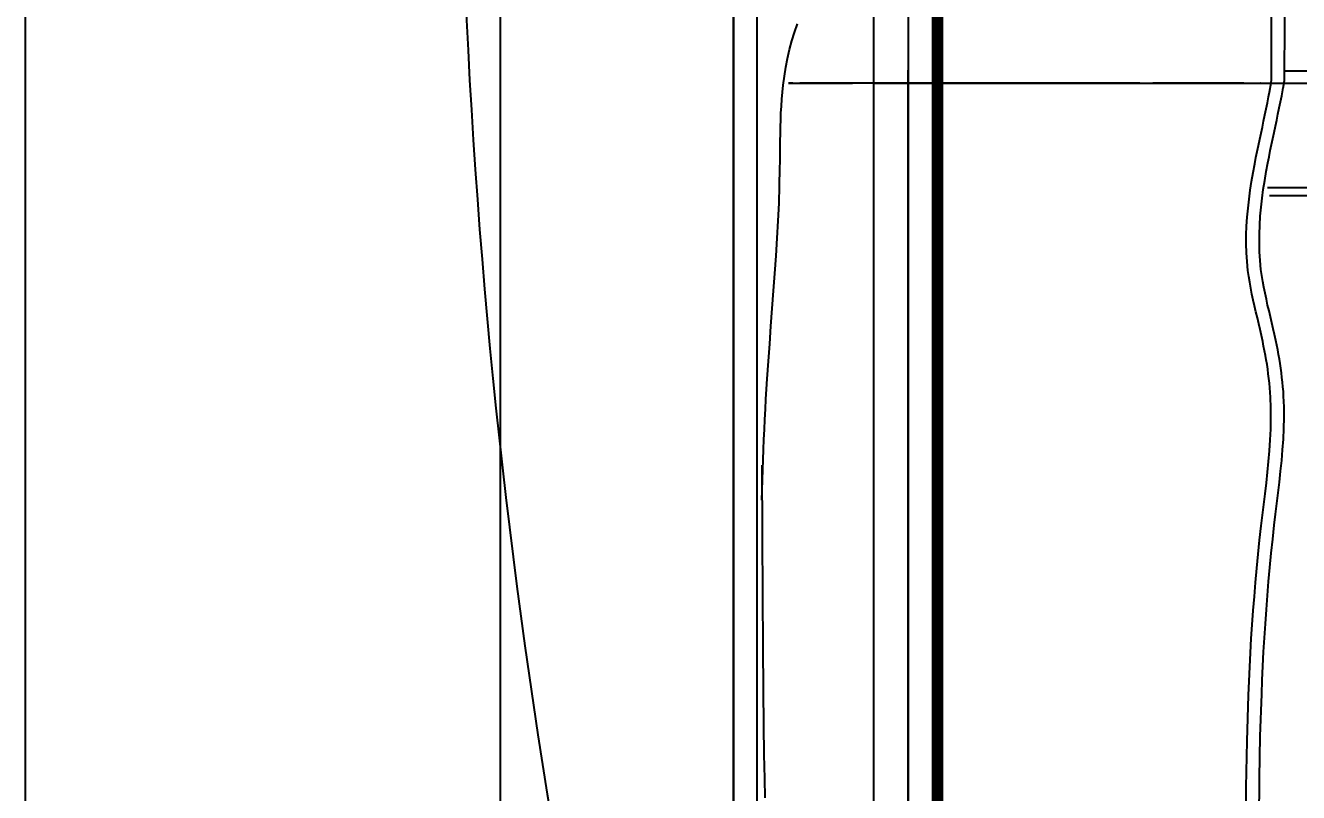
# Model space of a CAD drawing. Extents: x 11992 to 29481, y -6727 to 6811.
# Drawn here: x 11992 to 13085, y -1928 to -1270 of the extents above; entities that cross this region are included whole.
import ezdxf

# ---------------------------------------------------------------- set-up
doc = ezdxf.new("R2010")
doc.units = 0
doc.header["$MEASUREMENT"] = 0
doc.linetypes.add('DOTE', pattern=[2.42, 2, -0.2, 0.02, -0.2])
doc.layers.get('0').update_dxf_attribs({"color": 8, "linetype": 'CONTINUOUS'})
for name, color, linetype in [('FF-FINISH【完成面】', 8, 'CONTINUOUS'), ('WALL', 8, 'CONTINUOUS'), ('zoylight 4标注', 9, 'CONTINUOUS'), ('zoylight 5回路', 4, 'CONTINUOUS')]:
    doc.layers.add(name, color=color, linetype=linetype)
doc.layers.add('zoylight 1灯带', color=1, linetype='CONTINUOUS', lineweight=30)
doc.styles.add('XZC', font='SIMPLEX.SHX', dxfattribs={"width": 0.7, "bigfont": 'hztxt.shx'})
doc.linetypes.add('LED_LINE', pattern='A,12.7,-5.08,["LED",XZC,S=2.54,R=0,X=-2.54,Y=-1.27],-6.35', length=24.13)

msp = doc.modelspace()

# ---------------------------------------------------------------- linework, layer by layer
for p, q in [((12599.6, -4169.4, 559.6), (12599.6, 430.6, 559.6)), ((12599.6, -4169.4, 379.6), (12599.6, 430.6, 379.6)), ((12599.6, -669.4, -2440.4), (12599.6, -3969.4, -2440.4)), ((12749.6, -1180.1, -2024.9), (12749.6, -1821.6, -2024.7)), ((13061.4, -1275.5, -2140.4), (13061.4, -1259.6, -2140.4)), ((13072.8, -1273.7, -2140.4), (13072.8, -1258.2, -2140.4)), ((12649.7, -1283.3, -2140.4), (12652, -1275.9, -2140.4)), ((12652, -1275.9, -2140.4), (12654.5, -1268.7, -2140.4)), ((13061.4, -1288.2, -2140.4), (13061.4, -1275.5, -2140.4)), ((13072.8, -1286.2, -2140.4), (13072.8, -1273.7, -2140.4)), ((12647.7, -1290.7, -2140.4), (12649.7, -1283.3, -2140.4)), ((13061.4, -1298.2, -2140.4), (13061.4, -1288.2, -2140.4)), ((13072.7, -1296, -2140.4), (13072.8, -1286.2, -2140.4)), ((12644.4, -1305.9, -2140.4), (12645.9, -1298.3, -2140.4)), ((12645.9, -1298.3, -2140.4), (12647.7, -1290.7, -2140.4)), ((13061.4, -1305.7, -2140.4), (13061.4, -1298.2, -2140.4)), ((13072.7, -1303.5, -2140.4), (13072.7, -1296, -2140.4)), ((12643.2, -1313.6, -2140.4), (12644.4, -1305.9, -2140.4)), ((12749.6, -1341.7, -2454.7), (12749.6, -1308.3, -2319.7)), ((12749.6, -3145.1, -2454.7), (12749.6, -1309.2, -2296.9)), ((13061.3, -1311.2, -2140.4), (13061.4, -1305.7, -2140.4)), ((13061.3, -1314.9, -2140.4), (13061.3, -1311.2, -2140.4)), ((15075.3, -1309.1, -2140.4), (13072.3, -1309.1, -2140.4)), ((13072.6, -1309.1, -2140.4), (13072.7, -1303.5, -2140.4)), ((13072.6, -1312.9, -2140.4), (13072.6, -1309.1, -2140.4)), ((12641.5, -1327.2, -2140.4), (12642.2, -1321.2, -2140.4)), ((12642.2, -1321.2, -2140.4), (12643.2, -1313.6, -2140.4)), ((12646.9, -1319.4, -2037), (12646.7, -1319.4, -2047.4)), ((12646.7, -1319.4, -2047.4), (12699.9, -1319.4, -2412)), ((12650.5, -1319.4, -1725.6), (12646.9, -1319.4, -2037)), ((12650.5, -1319.4, -1725.6), (12701.8, -1319.4, -1622)), ((12736.2, -1319.4, -1983.3), (12656.6, -1319.4, -1972.2)), ((12938.7, -1319.4, -1829.2), (12706.6, -1319.4, -1615.7)), ((12904.8, -1319.4, -2046.7), (12709.8, -1319.4, -2431.5)), ((12767.8, -1319.4, -2400.8), (12719.6, -1319.4, -2048.4)), ((12719.6, -1319.4, -2048.4), (12721, -1319.4, -2041.4)), ((12721, -1319.4, -2041.4), (12773.7, -1319.4, -1866.6)), ((12770.5, -1319.4, -2400.8), (12723.3, -1319.4, -2051.8)), ((12723.3, -1319.4, -2051.8), (12724.7, -1319.4, -2044.8)), ((12724.7, -1319.4, -2044.8), (12777.4, -1319.4, -1870)), ((12752.7, -1319.4, -2063.1), (12836.1, -1319.4, -2060.4)), ((12766.8, -1319.4, -1888.1), (12983.5, -1319.4, -2045)), ((12775.7, -1319.4, -2438.4), (12767.8, -1319.4, -2400.8)), ((12776.8, -1319.4, -2445.9), (12770.5, -1319.4, -2400.8)), ((12772, -1319.4, -1793.2), (12774.8, -1319.4, -1866.7)), ((12776.3, -1319.4, -1796.4), (12778.5, -1319.4, -1870.1)), ((12787.1, -1319.4, -1800.4), (12824.7, -1319.4, -1763.3)), ((12792.5, -1319.4, -1803.7), (12835.7, -1319.4, -1763.7)), ((12948.5, -1319.4, -1976.8), (12825.7, -1319.4, -1762.7)), ((12841.6, -1319.4, -1759.6), (12946.1, -1319.4, -1979.6)), ((12867.6, -1319.4, -2059.6), (12888, -1319.4, -2059.6)), ((12900.9, -1319.4, -2453.8), (12909.3, -1319.4, -2048.4)), ((12904.6, -1319.4, -2032.2), (12904.2, -1319.4, -1994.9)), ((12904.8, -1319.4, -2046.7), (12904.6, -1319.4, -2032.2)), ((12907, -1319.4, -2183.8), (15058.4, -1319.4, -2453.8)), ((12909.1, -1319.4, -2034.4), (12908.7, -1319.4, -1998.7)), ((12909.3, -1319.4, -2048.4), (12909.1, -1319.4, -2034.4)), ((12938.7, -1319.4, -1829.2), (13077.8, -1319.4, -2042.2)), ((12946.1, -1319.4, -1979.6), (13048.5, -1319.4, -2044.7)), ((12948.5, -1319.4, -1976.8), (13051.9, -1319.4, -2045.5)), ((12959.7, -1319.4, -2070.9), (12959.6, -1319.4, -2183.8)), ((12959.6, -1319.4, -2183.8), (14940.4, -1319.4, -2183.8)), ((12965.5, -1319.4, -2046.1), (12959.7, -1319.4, -2070.9)), ((13037.8, -1319.4, -2488.7), (12962, -1319.4, -2466.7)), ((12975.4, -1319.4, -2454), (12962.7, -1319.4, -2464.5)), ((12967.3, -1319.4, -2043.4), (12965.5, -1319.4, -2046.1)), ((12973.8, -1319.4, -2035.9), (12967.3, -1319.4, -2043.4)), ((12975.4, -1319.4, -2454), (13051.2, -1319.4, -2476)), ((12983.5, -1319.4, -2045), (12984.8, -1319.4, -2046.3)), ((12984.8, -1319.4, -2046.3), (13079.4, -1319.4, -2076.1)), ((13037.8, -1319.4, -2488.7), (13050.5, -1319.4, -2478.2)), ((13048.5, -1319.4, -2044.7), (13048.6, -1319.4, -2045.7)), ((13048.6, -1319.4, -2045.7), (13081.3, -1319.4, -2070.7)), ((13051.7, -1319.4, -2046.1), (13080.1, -1319.4, -2076.1)), ((13051.9, -1319.4, -2045.5), (13051.7, -1319.4, -2046.1)), ((13060.5, -1323.1, -2140.4), (13060.6, -1322.5, -2140.4)), ((13060.6, -1322.5, -2140.4), (13060.7, -1322, -2140.4)), ((13060.7, -1322, -2140.4), (13060.8, -1321.4, -2140.4)), ((13060.8, -1321.4, -2140.4), (13060.9, -1320.9, -2140.4)), ((13060.9, -1320.9, -2140.4), (13061, -1320.3, -2140.4)), ((13061, -1320.3, -2140.4), (13061.2, -1319.2, -2140.4)), ((13061.2, -1318.4, -2140.4), (13061.3, -1317.2, -2140.4)), ((13061.2, -1319, -2140.4), (13061.2, -1318.4, -2140.4)), ((13061.2, -1319.2, -2140.4), (13061.2, -1319, -2140.4)), ((13061.3, -1317.2, -2140.4), (13061.3, -1314.9, -2140.4)), ((13071.6, -1322.9, -2140.4), (13071.7, -1322.3, -2140.4)), ((13071.7, -1322.3, -2140.4), (13071.8, -1321.8, -2140.4)), ((13071.8, -1321.8, -2140.4), (13071.9, -1321.2, -2140.4)), ((13071.9, -1321.2, -2140.4), (13072, -1320.7, -2140.4)), ((13072, -1320.7, -2140.4), (13072.3, -1319, -2140.4)), ((13072.3, -1319, -2140.4), (13072.4, -1318.5, -2140.4)), ((13072.4, -1318.5, -2140.4), (13072.5, -1317.9, -2140.4)), ((13072.5, -1317, -2140.4), (13072.6, -1315.5, -2140.4)), ((13072.5, -1317.9, -2140.4), (13072.5, -1317, -2140.4)), ((13072.6, -1315.5, -2140.4), (13072.6, -1312.9, -2140.4)), ((13077.8, -1319.4, -2042.2), (13079.7, -1319.4, -2047.9)), ((13079.7, -1319.4, -2047.9), (13083.3, -1319.4, -2059.4)), ((12640.6, -1339.2, -2140.4), (12641, -1333.2, -2140.4)), ((12641, -1333.2, -2140.4), (12641.5, -1327.2, -2140.4)), ((13058, -1336.3, -2140.4), (13059, -1331.1, -2140.4)), ((13059, -1331.1, -2140.4), (13060, -1325.8, -2140.4)), ((13060, -1325.8, -2140.4), (13060.1, -1325.3, -2140.4)), ((13060.1, -1325.3, -2140.4), (13060.2, -1324.7, -2140.4)), ((13060.2, -1324.7, -2140.4), (13060.3, -1324.2, -2140.4)), ((13060.3, -1324.2, -2140.4), (13060.4, -1323.6, -2140.4)), ((13060.4, -1323.6, -2140.4), (13060.5, -1323.1, -2140.4)), ((13069.2, -1335.6, -2140.4), (13070.2, -1330.3, -2140.4)), ((13070.2, -1330.3, -2140.4), (13071.2, -1325.1, -2140.4)), ((13071.2, -1325.1, -2140.4), (13071.3, -1324.5, -2140.4)), ((13071.3, -1324.5, -2140.4), (13071.4, -1324, -2140.4)), ((13071.4, -1324, -2140.4), (13071.5, -1323.4, -2140.4)), ((13071.5, -1323.4, -2140.4), (13071.6, -1322.9, -2140.4)), ((12640.3, -1345.2, -2140.4), (12640.6, -1339.2, -2140.4)), ((13055.8, -1346.8, -2140.4), (13056.9, -1341.5, -2140.4)), ((13056.9, -1341.5, -2140.4), (13058, -1336.3, -2140.4)), ((13067, -1346, -2140.4), (13068.1, -1340.8, -2140.4)), ((13068.1, -1340.8, -2140.4), (13069.2, -1335.6, -2140.4)), ((12639.9, -1357, -2140.4), (12640.1, -1351.1, -2140.4)), ((12640.1, -1351.1, -2140.4), (12640.3, -1345.2, -2140.4)), ((12749.6, -1351.3, -2454.7), (12749.6, -2152.9, -1603.9)), ((13053.6, -1357.2, -2140.4), (13054.7, -1352, -2140.4)), ((13054.7, -1352, -2140.4), (13055.8, -1346.8, -2140.4)), ((13064.8, -1356.4, -2140.4), (13065.9, -1351.2, -2140.4)), ((13065.9, -1351.2, -2140.4), (13067, -1346, -2140.4)), ((12639.7, -1368.9, -2140.4), (12639.8, -1363, -2140.4)), ((12639.8, -1363, -2140.4), (12639.9, -1357, -2140.4)), ((13051.3, -1367.6, -2140.4), (13052.5, -1362.4, -2140.4)), ((13052.5, -1362.4, -2140.4), (13053.6, -1357.2, -2140.4)), ((13062.6, -1366.9, -2140.4), (13063.7, -1361.7, -2140.4)), ((13063.7, -1361.7, -2140.4), (13064.8, -1356.4, -2140.4)), ((12639.6, -1374.8, -2140.4), (12639.7, -1368.9, -2140.4)), ((12639.6, -1380.7, -2140.4), (12639.6, -1374.8, -2140.4)), ((13049.1, -1378.1, -2140.4), (13050.2, -1372.9, -2140.4)), ((13050.2, -1372.9, -2140.4), (13051.3, -1367.6, -2140.4)), ((13060.4, -1377.3, -2140.4), (13061.5, -1372.1, -2140.4)), ((13061.5, -1372.1, -2140.4), (13062.6, -1366.9, -2140.4)), ((12639.4, -1392.5, -2140.4), (12639.5, -1386.6, -2140.4)), ((12639.5, -1386.6, -2140.4), (12639.6, -1380.7, -2140.4)), ((13047, -1388.6, -2140.4), (13048.1, -1383.4, -2140.4)), ((13048.1, -1383.4, -2140.4), (13049.1, -1378.1, -2140.4)), ((13056.9, -1395.4, -2140.4), (13058.3, -1387.9, -2140.4)), ((13058.3, -1387.9, -2140.4), (13059.3, -1382.6, -2140.4)), ((13059.3, -1382.6, -2140.4), (13060.4, -1377.3, -2140.4)), ((12639.1, -1407.5, -2140.4), (12639.4, -1392.5, -2140.4)), ((13044.4, -1403.8, -2140.4), (13045.6, -1396.2, -2140.4)), ((13045.6, -1396.2, -2140.4), (13047, -1388.6, -2140.4)), ((13055.6, -1403, -2140.4), (13056.9, -1395.4, -2140.4)), ((12638.6, -1422.5, -2140.4), (12639.1, -1407.5, -2140.4)), ((13043.2, -1411.4, -2140.4), (13044.4, -1403.8, -2140.4)), ((13054.4, -1410.7, -2140.4), (13055.6, -1403, -2140.4)), ((13057.9, -1409.1, -2140.4), (14975.7, -1409.1, -2140.4)), ((13041.3, -1426.7, -2140.4), (13042.2, -1419.1, -2140.4)), ((13042.2, -1419.1, -2140.4), (13043.2, -1411.4, -2140.4)), ((13052.5, -1426, -2140.4), (13053.4, -1418.3, -2140.4)), ((13053.4, -1418.3, -2140.4), (13054.4, -1410.7, -2140.4)), ((14913.4, -1416.3, -2140.4), (13059.6, -1416.3, -2140.4)), ((12637.9, -1437.5, -2140.4), (12638.6, -1422.5, -2140.4)), ((12749.6, -1427.7, -2074.7), (12749.6, -3178.8, -2024.7)), ((12749.6, -1427.7, -2184.7), (12749.6, -1427.7, -2074.7)), ((13040.6, -1434.4, -2140.4), (13041.3, -1426.7, -2140.4)), ((13051.8, -1433.6, -2140.4), (13052.5, -1426, -2140.4)), ((12637.1, -1452.6, -2140.4), (12637.9, -1437.5, -2140.4)), ((12749.6, -1441.9, -2454.8), (12749.6, -1518.1, -2474.6)), ((13039.8, -1449.7, -2140.4), (13040.1, -1442.1, -2140.4)), ((13040.1, -1442.1, -2140.4), (13040.6, -1434.4, -2140.4)), ((13051, -1449, -2140.4), (13051.3, -1441.3, -2140.4)), ((13051.3, -1441.3, -2140.4), (13051.8, -1433.6, -2140.4)), ((12636.1, -1467.6, -2140.4), (12637.1, -1452.6, -2140.4)), ((13039.8, -1457.4, -2140.4), (13039.8, -1449.7, -2140.4)), ((13051, -1456.6, -2140.4), (13051, -1449, -2140.4)), ((13040, -1465, -2140.4), (13039.8, -1457.4, -2140.4)), ((13051.2, -1464.2, -2140.4), (13051, -1456.6, -2140.4)), ((13051.7, -1471.8, -2140.4), (13051.2, -1464.2, -2140.4)), ((12635.1, -1482.7, -2140.4), (12636.1, -1467.6, -2140.4)), ((13040.4, -1472.6, -2140.4), (13040, -1465, -2140.4)), ((13041.2, -1480.2, -2140.4), (13040.4, -1472.6, -2140.4)), ((13052.4, -1479.4, -2140.4), (13051.7, -1471.8, -2140.4)), ((12634, -1497.8, -2140.4), (12635.1, -1482.7, -2140.4)), ((13041.9, -1485.3, -2140.4), (13041.2, -1480.2, -2140.4)), ((13042.7, -1490.4, -2140.4), (13041.9, -1485.3, -2140.4)), ((13053.1, -1484.5, -2140.4), (13052.4, -1479.4, -2140.4)), ((13053.9, -1489.6, -2140.4), (13053.1, -1484.5, -2140.4)), ((13043.6, -1495.5, -2140.4), (13042.7, -1490.4, -2140.4)), ((13044.6, -1500.6, -2140.4), (13043.6, -1495.5, -2140.4)), ((13054.9, -1494.7, -2140.4), (13053.9, -1489.6, -2140.4)), ((13055.9, -1499.8, -2140.4), (13054.9, -1494.7, -2140.4)), ((12632.8, -1512.9, -2140.4), (12634, -1497.8, -2140.4)), ((12749.6, -1504.3, -2454.8), (12749.6, -1518.2, -2472.2)), ((13045.7, -1505.7, -2140.4), (13044.6, -1500.6, -2140.4)), ((13046.9, -1510.7, -2140.4), (13045.7, -1505.7, -2140.4)), ((13057, -1504.9, -2140.4), (13055.9, -1499.8, -2140.4)), ((13058.1, -1510, -2140.4), (13057, -1504.9, -2140.4)), ((12631.7, -1528, -2140.4), (12632.8, -1512.9, -2140.4)), ((13048.1, -1515.8, -2140.4), (13046.9, -1510.7, -2140.4)), ((13049.3, -1520.9, -2140.4), (13048.1, -1515.8, -2140.4)), ((13059.3, -1515, -2140.4), (13058.1, -1510, -2140.4)), ((13060.5, -1520.1, -2140.4), (13059.3, -1515, -2140.4)), ((12630.6, -1543.1, -2140.4), (12631.7, -1528, -2140.4)), ((13050.5, -1525.9, -2140.4), (13049.3, -1520.9, -2140.4)), ((13051.7, -1531, -2140.4), (13050.5, -1525.9, -2140.4)), ((13061.7, -1525.2, -2140.4), (13060.5, -1520.1, -2140.4)), ((13062.9, -1530.3, -2140.4), (13061.7, -1525.2, -2140.4)), ((13052.8, -1536.1, -2140.4), (13051.7, -1531, -2140.4)), ((13053.9, -1541.2, -2140.4), (13052.8, -1536.1, -2140.4)), ((13064.1, -1535.3, -2140.4), (13062.9, -1530.3, -2140.4)), ((13065.2, -1540.4, -2140.4), (13064.1, -1535.3, -2140.4)), ((13066, -1544.4, -2140.4), (13065.2, -1540.4, -2140.4)), ((12629.5, -1558.2, -2140.4), (12630.6, -1543.1, -2140.4)), ((13054.7, -1545.1, -2140.4), (13053.9, -1541.2, -2140.4)), ((13055.5, -1549.1, -2140.4), (13054.7, -1545.1, -2140.4)), ((13056.2, -1553.1, -2140.4), (13055.5, -1549.1, -2140.4)), ((13066.8, -1548.3, -2140.4), (13066, -1544.4, -2140.4)), ((13067.5, -1552.3, -2140.4), (13066.8, -1548.3, -2140.4)), ((12628.5, -1573.3, -2140.4), (12629.5, -1558.2, -2140.4)), ((13056.9, -1557, -2140.4), (13056.2, -1553.1, -2140.4)), ((13057.6, -1561, -2140.4), (13056.9, -1557, -2140.4)), ((13058.2, -1565, -2140.4), (13057.6, -1561, -2140.4)), ((13068.2, -1556.3, -2140.4), (13067.5, -1552.3, -2140.4)), ((13068.8, -1560.2, -2140.4), (13068.2, -1556.3, -2140.4)), ((13069.4, -1564.2, -2140.4), (13068.8, -1560.2, -2140.4)), ((12627.9, -1582, -2140.4), (12628.5, -1573.3, -2140.4)), ((13058.7, -1569, -2140.4), (13058.2, -1565, -2140.4)), ((13059.2, -1572.9, -2140.4), (13058.7, -1569, -2140.4)), ((13059.6, -1576.9, -2140.4), (13059.2, -1572.9, -2140.4)), ((13069.9, -1568.2, -2140.4), (13069.4, -1564.2, -2140.4)), ((13070.4, -1572.2, -2140.4), (13069.9, -1568.2, -2140.4)), ((13070.9, -1576.2, -2140.4), (13070.4, -1572.2, -2140.4)), ((12627.4, -1590.7, -2140.4), (12627.9, -1582, -2140.4)), ((13060, -1580.9, -2140.4), (13059.6, -1576.9, -2140.4)), ((13060.3, -1584.9, -2140.4), (13060, -1580.9, -2140.4)), ((13071.2, -1580.2, -2140.4), (13070.9, -1576.2, -2140.4)), ((13071.6, -1584.1, -2140.4), (13071.2, -1580.2, -2140.4)), ((13071.8, -1588.1, -2140.4), (13071.6, -1584.1, -2140.4)), ((12627, -1599.3, -2140.4), (12627.4, -1590.7, -2140.4)), ((13060.6, -1588.9, -2140.4), (13060.3, -1584.9, -2140.4)), ((13061, -1598.1, -2140.4), (13060.6, -1588.9, -2140.4)), ((13072.2, -1597.3, -2140.4), (13071.8, -1588.1, -2140.4)), ((12626.5, -1608, -2140.4), (12627, -1599.3, -2140.4)), ((13061, -1607.3, -2140.4), (13061, -1598.1, -2140.4)), ((13072.1, -1615.8, -2140.4), (13072.3, -1606.5, -2140.4)), ((13072.3, -1606.5, -2140.4), (13072.2, -1597.3, -2140.4)), ((12625.7, -1625.4, -2140.4), (12626.1, -1616.7, -2140.4)), ((12626.1, -1616.7, -2140.4), (12626.5, -1608, -2140.4)), ((13060.4, -1625.7, -2140.4), (13060.8, -1616.5, -2140.4)), ((13060.8, -1616.5, -2140.4), (13061, -1607.3, -2140.4)), ((13071.7, -1625, -2140.4), (13072.1, -1615.8, -2140.4)), ((12625.4, -1634, -2140.4), (12625.7, -1625.4, -2140.4)), ((13059.8, -1635, -2140.4), (13060.4, -1625.7, -2140.4)), ((13071, -1634.2, -2140.4), (13071.7, -1625, -2140.4)), ((12625, -1642.7, -2140.4), (12625.4, -1634, -2140.4)), ((13059, -1644.2, -2140.4), (13059.8, -1635, -2140.4)), ((13070.2, -1643.4, -2140.4), (13071, -1634.2, -2140.4)), ((12623.9, -1647.4, -2140.4), (12624.2, -1707.6, -2140.4)), ((12624.7, -1651.4, -2140.4), (12625, -1642.7, -2140.4)), ((13058.1, -1653.4, -2140.4), (13059, -1644.2, -2140.4)), ((13069.3, -1652.6, -2140.4), (13070.2, -1643.4, -2140.4)), ((12624.2, -1668.7, -2140.4), (12624.4, -1660, -2140.4)), ((12624.4, -1660, -2140.4), (12624.7, -1651.4, -2140.4)), ((13057.1, -1662.6, -2140.4), (13058.1, -1653.4, -2140.4)), ((13068.3, -1661.8, -2140.4), (13069.3, -1652.6, -2140.4)), ((12623.9, -1677.4, -2140.4), (12624.2, -1668.7, -2140.4)), ((13054.8, -1681.1, -2140.4), (13056, -1671.8, -2140.4)), ((13056, -1671.8, -2140.4), (13057.1, -1662.6, -2140.4)), ((13066.1, -1680.3, -2140.4), (13067.2, -1671.1, -2140.4)), ((13067.2, -1671.1, -2140.4), (13068.3, -1661.8, -2140.4)), ((13053.7, -1690.3, -2140.4), (13054.8, -1681.1, -2140.4)), ((13064.9, -1689.5, -2140.4), (13066.1, -1680.3, -2140.4)), ((13052.6, -1699.5, -2140.4), (13053.7, -1690.3, -2140.4)), ((13063.8, -1698.7, -2140.4), (13064.9, -1689.5, -2140.4)), ((13051.2, -1711.6, -2140.4), (13052.6, -1699.5, -2140.4)), ((13062.5, -1710.8, -2140.4), (13063.8, -1698.7, -2140.4)), ((12624.2, -1707.6, -2140.4), (12624.4, -1759.2, -2140.4)), ((13049.9, -1723.7, -2140.4), (13051.2, -1711.6, -2140.4)), ((13061.2, -1722.9, -2140.4), (13062.5, -1710.8, -2140.4)), ((13048.8, -1735.8, -2140.4), (13049.9, -1723.7, -2140.4)), ((13060, -1735, -2140.4), (13061.2, -1722.9, -2140.4)), ((13047.7, -1747.9, -2140.4), (13048.8, -1735.8, -2140.4)), ((13058.9, -1747.1, -2140.4), (13060, -1735, -2140.4)), ((13046.7, -1760, -2140.4), (13047.7, -1747.9, -2140.4)), ((13057.9, -1759.2, -2140.4), (13058.9, -1747.1, -2140.4)), ((12624.4, -1759.2, -2140.4), (12624.7, -1803.1, -2140.4)), ((13057, -1771.3, -2140.4), (13057.9, -1759.2, -2140.4)), ((13045.8, -1772.1, -2140.4), (13046.7, -1760, -2140.4)), ((13044.9, -1784.2, -2140.4), (13045.8, -1772.1, -2140.4)), ((13056.2, -1783.4, -2140.4), (13057, -1771.3, -2140.4)), ((13044.1, -1796.2, -2140.4), (13044.9, -1784.2, -2140.4)), ((13055.4, -1795.5, -2140.4), (13056.2, -1783.4, -2140.4)), ((12624.7, -1803.1, -2140.4), (12625, -1840, -2140.4)), ((13043.5, -1808.3, -2140.4), (13044.1, -1796.2, -2140.4)), ((13054.7, -1807.6, -2140.4), (13055.4, -1795.5, -2140.4)), ((13042.8, -1820.5, -2140.4), (13043.5, -1808.3, -2140.4)), ((13054.1, -1819.7, -2140.4), (13054.7, -1807.6, -2140.4)), ((13042.3, -1832.6, -2140.4), (13042.8, -1820.5, -2140.4)), ((13053.5, -1831.8, -2140.4), (13054.1, -1819.7, -2140.4)), ((13041.8, -1844.7, -2140.4), (13042.3, -1832.6, -2140.4)), ((13053, -1843.9, -2140.4), (13053.5, -1831.8, -2140.4)), ((12625, -1840, -2140.4), (12625.4, -1870.6, -2140.4)), ((13040.5, -1884.1, -2140.4), (13041.8, -1844.7, -2140.4)), ((13051.8, -1879.8, -2140.4), (13053, -1843.9, -2140.4)), ((12625.4, -1870.6, -2140.4), (12625.7, -1895.7, -2140.4)), ((13051.1, -1915.9, -2140.4), (13051.8, -1879.8, -2140.4)), ((13039.8, -1923.6, -2140.4), (13040.5, -1884.1, -2140.4)), ((12625.7, -1895.7, -2140.4), (12626.1, -1916.2, -2140.4)), ((12626.1, -1916.2, -2140.4), (12626.5, -1932.8, -2140.4)), ((13039.6, -1963.2, -2140.4), (13039.8, -1923.6, -2140.4)), ((13050.8, -1952.3, -2140.4), (13051.1, -1915.9, -2140.4))]:
    msp.add_line(p, q)
at = {"elevation": 0}
msp.add_lwpolyline([(12719.6, 430.6), (12719.6, -3969.5)], dxfattribs=at)
at = {"layer": 'FF-FINISH【完成面】'}
msp.add_line((12619.6, -789.5), (12619.6, -3949.5), dxfattribs=at)
at = {"layer": 'WALL'}
for p, q in [((12599.6, -3569.5), (12599.6, -669.5)), ((12399.6, -4169.5), (12399.6, -769.5))]:
    msp.add_line(p, q, dxfattribs=at)
at = {"layer": 'zoylight 1灯带', "linetype": 'LED_LINE', "ltscale": 20, "const_width": 10, "elevation": -40.4}
msp.add_lwpolyline([(12774.8, -769.4), (12774.8, -3969.5)], dxfattribs=at)
at = {"layer": 'zoylight 4标注', "color": 9, "linetype": 'DOTE', "ltscale": 100}
msp.add_line((13063.9, -1319.4), (16009.2, -1319.4), dxfattribs=at)
at = {"layer": 'zoylight 5回路', "color": 8, "linetype": 'Continuous'}
msp.add_lwpolyline([(11991.6, 6810.7), (29481.3, 6810.7), (29481.3, -6701.7), (11991.6, -6701.7)], close=True, dxfattribs=at)
at = {"layer": 'zoylight 5回路', "linetype": 'Continuous'}
msp.add_arc((18264, -986), 5900.3, 167.20232, 199.22627, dxfattribs=at)

doc.saveas('drawing.dxf')
